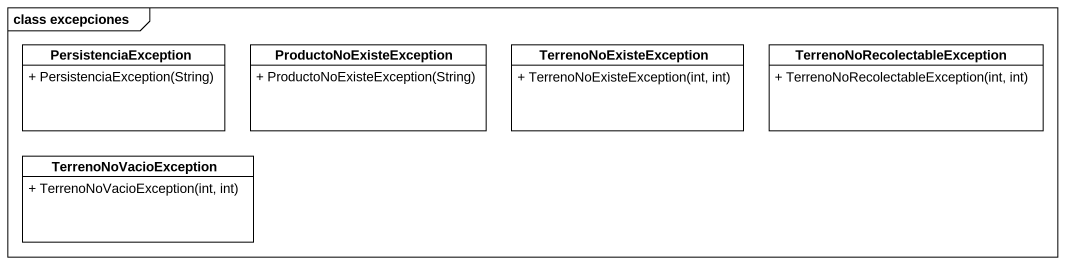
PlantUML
@startuml
mainframe class excepciones
hide circle
hide empty members
skinparam classAttributeIconSize 0
class PersistenciaException {
  + PersistenciaException(String)
}
class ProductoNoExisteException {
  + ProductoNoExisteException(String)
}
class TerrenoNoExisteException {
  + TerrenoNoExisteException(int, int)
}
class "TerrenoNoRecolectableException" as TerrenoNoRecolectableExcepti {
  + TerrenoNoRecolectableException(int, int)
}
class TerrenoNoVacioException {
  + TerrenoNoVacioException(int, int)
}
@enduml
